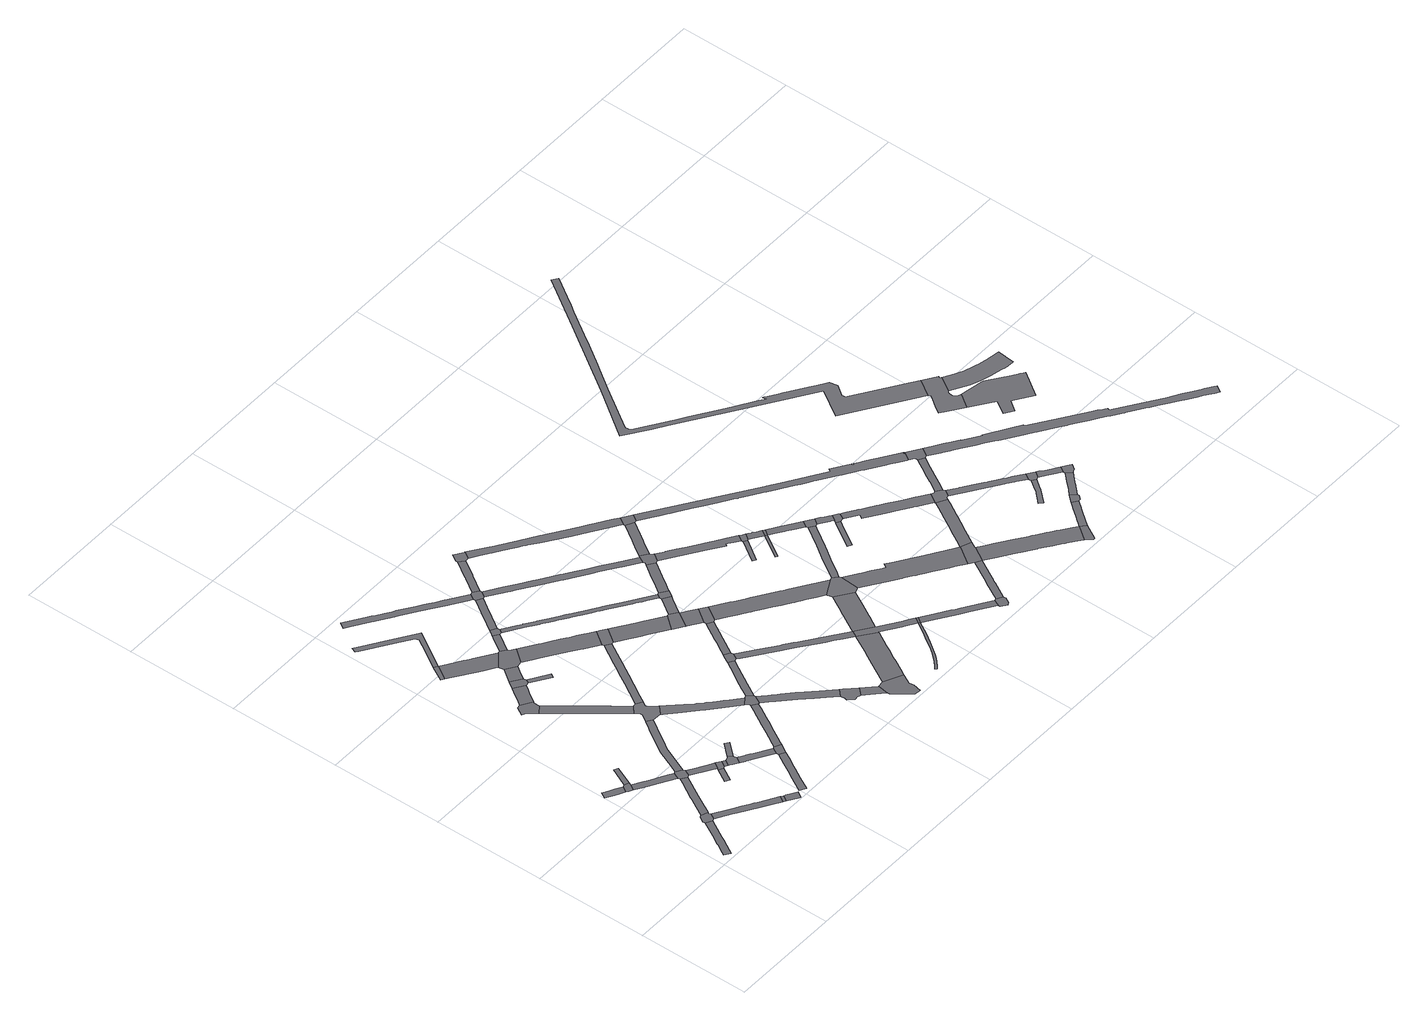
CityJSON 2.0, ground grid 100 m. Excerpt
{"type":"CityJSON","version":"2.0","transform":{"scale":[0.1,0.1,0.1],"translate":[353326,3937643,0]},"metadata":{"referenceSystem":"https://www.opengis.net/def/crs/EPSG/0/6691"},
"CityObjects":{
"road1":{"type":"Road","attributes":{"RoadStructureAttribute.sectionType":"1"},"geometry":[{"type":"MultiSurface","lod":"1","boundaries":[[[0,1,2,3,4,5,6,7,8,9,10,11,12]]]}]},
"road2":{"type":"Road","attributes":{"RoadStructureAttribute.sectionType":"1"},"geometry":[{"type":"MultiSurface","lod":"1","boundaries":[[[13,14,15,16,17,18,19,20,21]]]}]},
"road3":{"type":"Road","geometry":[{"type":"MultiSurface","lod":"1","boundaries":[[[22,23,24,5,4,25,26,27,28]]]}]},
"road4":{"type":"Road","geometry":[{"type":"MultiSurface","lod":"1","boundaries":[[[29,30,31,16,15,32,33,34]]]}]},
"road5":{"type":"Road","attributes":{"RoadStructureAttribute.sectionType":"1"},"geometry":[{"type":"MultiSurface","lod":"1","boundaries":[[[35,36,31,30]]]}]},
"road6":{"type":"Road","attributes":{"RoadStructureAttribute.sectionType":"1"},"geometry":[{"type":"MultiSurface","lod":"1","boundaries":[[[37,38,39,40,41,42,43,44,22,28]]]}]},
"road7":{"type":"Road","attributes":{"RoadStructureAttribute.sectionType":"1"},"geometry":[{"type":"MultiSurface","lod":"1","boundaries":[[[45,46,47,48,49,50,51,52,53,54,55,29,34]]]}]},
"road8":{"type":"Road","attributes":{"RoadStructureAttribute.sectionType":"1"},"geometry":[{"type":"MultiSurface","lod":"1","boundaries":[[[56,57,58,59,60,61,62,63,64,26,25,65,66,67,68,69,70]]]}]},
"road9":{"type":"Road","geometry":[{"type":"MultiSurface","lod":"1","boundaries":[[[50,49,71,40,39,72,73,74,75]]]}]},
"road10":{"type":"Road","geometry":[{"type":"MultiSurface","lod":"1","boundaries":[[[56,70,76,77]]]}]},
"road11":{"type":"Road","attributes":{"RoadStructureAttribute.sectionType":"1"},"geometry":[{"type":"MultiSurface","lod":"1","boundaries":[[[76,78,79,80,81,82,83,77]]]}]},
"road12":{"type":"Road","attributes":{"RoadStructureAttribute.sectionType":"1"},"geometry":[{"type":"MultiSurface","lod":"1","boundaries":[[[84,85,86,87,73,72,88,89,90]]]}]},
"road13":{"type":"Road","geometry":[{"type":"MultiSurface","lod":"1","boundaries":[[[91,92,93,94]]]}]},
"road14":{"type":"Road","geometry":[{"type":"MultiSurface","lod":"1","boundaries":[[[89,94,93,95,96,97,90]]]}]},
"road15":{"type":"Road","geometry":[{"type":"MultiSurface","lod":"1","boundaries":[[[98,99,100,101,102,103,104,105,106,107,108]]]}]},
"road16":{"type":"Road","attributes":{"RoadStructureAttribute.sectionType":"1"},"geometry":[{"type":"MultiSurface","lod":"1","boundaries":[[[109,110,96,95]]]}]},
"road17":{"type":"Road","attributes":{"RoadStructureAttribute.sectionType":"1"},"geometry":[{"type":"MultiSurface","lod":"1","boundaries":[[[74,111,112,113,114,115,116,117,118,119,120,121,122,123,124,125,126,127,128,75]]]}]},
"road18":{"type":"Road","geometry":[{"type":"MultiSurface","lod":"1","boundaries":[[[109,129,130,131,132,133,134,135,136,137,110]]]}]},
"road19":{"type":"Road","geometry":[{"type":"MultiSurface","lod":"1","boundaries":[[[138,139,140,141]]]}]},
"road20":{"type":"Road","attributes":{"RoadStructureAttribute.sectionType":"1"},"geometry":[{"type":"MultiSurface","lod":"1","boundaries":[[[142,143,144,145,146,147,148,149,150,151,152,153,154,155,156]]]}]},
"road21":{"type":"Road","attributes":{"RoadStructureAttribute.sectionType":"1"},"geometry":[{"type":"MultiSurface","lod":"1","boundaries":[[[157,158,159,160,161,162,163,164,101,100]]]}]},
"road22":{"type":"Road","attributes":{"RoadStructureAttribute.sectionType":"1"},"geometry":[{"type":"MultiSurface","lod":"1","boundaries":[[[165,166,167,168,169,170,171,172,173,174,98,108,175,176,177,178,179,180,181,182,183,184]]]}]},
"road23":{"type":"Road","geometry":[{"type":"MultiSurface","lod":"1","boundaries":[[[135,185,186,136]]]}]},
"road24":{"type":"Road","attributes":{"RoadStructureAttribute.sectionType":"1"},"geometry":[{"type":"MultiSurface","lod":"1","boundaries":[[[187,188,189,190,191,134,133,192,193,194,195,196]]]}]},
"road25":{"type":"Road","geometry":[{"type":"MultiSurface","lod":"1","boundaries":[[[197,198,199,161,160,200]]]}]},
"road26":{"type":"Road","attributes":{"RoadStructureAttribute.sectionType":"1"},"geometry":[{"type":"MultiSurface","lod":"1","boundaries":[[[201,202,203,204,205,206,207,208,209,210,211,138,141]]]}]},
"road27":{"type":"Road","attributes":{"RoadStructureAttribute.sectionType":"1"},"geometry":[{"type":"MultiSurface","lod":"1","boundaries":[[[212,213,214,215,216,217,141,140,218,219,220,221,222,223]]]}]},
"road28":{"type":"Road","geometry":[{"type":"MultiSurface","lod":"1","boundaries":[[[146,224,225,226,187,196,147]]]}]},
"road29":{"type":"Road","attributes":{"RoadStructureAttribute.sectionType":"1"},"geometry":[{"type":"MultiSurface","lod":"1","boundaries":[[[227,199,198,228,229]]]}]},
"road30":{"type":"Road","geometry":[{"type":"MultiSurface","lod":"1","boundaries":[[[230,231,118,117,232,233,234,235,236,237,165,184]]]}]},
"road31":{"type":"Road","attributes":{"RoadStructureAttribute.sectionType":"1"},"geometry":[{"type":"MultiSurface","lod":"1","boundaries":[[[238,239,197,200]]]}]},
"road32":{"type":"Road","geometry":[{"type":"MultiSurface","lod":"1","boundaries":[[[222,227,229,240,241,242,243,244,223]]]}]},
"road33":{"type":"Road","attributes":{"RoadStructureAttribute.sectionType":"1"},"geometry":[{"type":"MultiSurface","lod":"1","boundaries":[[[245,246,247,248,249,250,251,252,253,254,255,226,225,256,257,258,259,260,261,262,263,264,265]]]}]},
"road34":{"type":"Road","attributes":{"RoadStructureAttribute.sectionType":"1"},"geometry":[{"type":"MultiSurface","lod":"1","boundaries":[[[266,267,268,269,270,271,272,273,274,275,276,277,278,279,280,281,282,283,284,285,286,287,288,289,233,232]]]}]},
"road35":{"type":"Road","attributes":{"RoadStructureAttribute.sectionType":"1"},"geometry":[{"type":"MultiSurface","lod":"1","boundaries":[[[290,291,292,244,243,293,294]]]}]},
"road36":{"type":"Road","attributes":{"RoadStructureAttribute.sectionType":"1"},"geometry":[{"type":"MultiSurface","lod":"1","boundaries":[[[295,296,297,298,299,237,236,300,301,302,303,304,305,306]]]}]},
"road37":{"type":"Road","attributes":{"RoadStructureAttribute.sectionType":"1"},"geometry":[{"type":"MultiSurface","lod":"1","boundaries":[[[307,308,309,310,311,312,313,314,315,316,317,318,319,320,321,322,323,324,325,326,327,328,329,330,331,332,333,334,335,336,337,338,339,340]]]}]},
"road38":{"type":"Road","geometry":[{"type":"MultiSurface","lod":"1","boundaries":[[[341,342,343,290,294,344,345,346]]]}]},
"road39":{"type":"Road","geometry":[{"type":"MultiSurface","lod":"1","boundaries":[[[347,348,349,276,275,350,351,265,264,352,353]]]}]},
"road40":{"type":"Road","attributes":{"RoadStructureAttribute.sectionType":"1"},"geometry":[{"type":"MultiSurface","lod":"1","boundaries":[[[240,354,355,356,357,358,359,360,361,362,363,364,365,366,367,368,369,370,371,372,373,241]]]}]},
"road41":{"type":"Road","attributes":{"RoadStructureAttribute.sectionType":"1"},"geometry":[{"type":"MultiSurface","lod":"1","boundaries":[[[374,375,376,377,378,379,380,381,382,383,384,385,386,387,388,341,346]]]}]},
"road42":{"type":"Road","attributes":{"RoadStructureAttribute.sectionType":"1"},"geometry":[{"type":"MultiSurface","lod":"1","boundaries":[[[389,390,391,392,393,394,395,396,397,398,399,400,401,402,403,404,405,406,407,408,409,410,347,353]]]}]},
"road43":{"type":"Road","attributes":{"RoadStructureAttribute.sectionType":"1"},"geometry":[{"type":"MultiSurface","lod":"1","boundaries":[[[348,411,412,413,414,415,416,417,418,419,420,421,349]]]}]},
"road44":{"type":"Road","geometry":[{"type":"MultiSurface","lod":"1","boundaries":[[[422,423,424,362,361,306,305,425]]]}]},
"road45":{"type":"Road","geometry":[{"type":"MultiSurface","lod":"1","boundaries":[[[426,323,322,380,379,427,428,429]]]}]},
"road46":{"type":"Road","geometry":[{"type":"MultiSurface","lod":"1","boundaries":[[[430,431,432,433,434,435,436,437,438,398,397]]]}]},
"road47":{"type":"Road","geometry":[{"type":"MultiSurface","lod":"1","boundaries":[[[439,440,441,415,414,442,443,444,445]]]}]},
"road48":{"type":"Road","attributes":{"RoadStructureAttribute.sectionType":"1"},"geometry":[{"type":"MultiSurface","lod":"1","boundaries":[[[446,447,448,449,450,451,452,453,454,455,456,457,458,459,460,461,462,463,464,465,466,467,345,344,468,469,470,471,472,473,474,475,476,477,478,479,480,481,482,483,484,485,486,487,488,489,490,491,492,493]]]}]},
"road49":{"type":"Road","attributes":{"RoadStructureAttribute.sectionType":"1"},"geometry":[{"type":"MultiSurface","lod":"1","boundaries":[[[494,495,496,497,498,499,500,501,502,503,504,505,506,507,422,425]]]}]},
"road50":{"type":"Road","attributes":{"RoadStructureAttribute.sectionType":"1"},"geometry":[{"type":"MultiSurface","lod":"1","boundaries":[[[508,509,510,511,436,435]]]}]},
"road51":{"type":"Road","attributes":{"RoadStructureAttribute.sectionType":"1"},"geometry":[{"type":"MultiSurface","lod":"1","boundaries":[[[512,513,514,515,426,429,516,517,518,519]]]}]},
"road52":{"type":"Road","attributes":{"RoadStructureAttribute.sectionType":"1"},"geometry":[{"type":"MultiSurface","lod":"1","boundaries":[[[444,520,521,522,523,524,525,526,527,528,529,445]]]}]},
"road53":{"type":"Road","geometry":[{"type":"MultiSurface","lod":"1","boundaries":[[[530,531,532,533,511,510,534,535,536,537]]]}]},
"road54":{"type":"Road","geometry":[{"type":"MultiSurface","lod":"1","boundaries":[[[538,539,501,500,540,541,542,543,544]]]}]},
"road55":{"type":"Road","geometry":[{"type":"MultiSurface","lod":"1","boundaries":[[[545,546,547,548,549,512,519]]]}]},
"road56":{"type":"Road","attributes":{"RoadStructureAttribute.sectionType":"1"},"geometry":[{"type":"MultiSurface","lod":"1","boundaries":[[[550,551,544,543,552,553,554]]]}]},
"road57":{"type":"Road","attributes":{"RoadStructureAttribute.sectionType":"1"},"geometry":[{"type":"MultiSurface","lod":"1","boundaries":[[[555,556,557,558,559,560,561,562,443,442,563,564,565,566,567,568,569,570,571,572,573]]]}]},
"road58":{"type":"Road","attributes":{"RoadStructureAttribute.sectionType":"1"},"geometry":[{"type":"MultiSurface","lod":"1","boundaries":[[[574,575,576,577,578,579,580,581,582,583,584,585,586,587,588,428,427,589,590,591,592,593,594,595,596,597,598,599,600,601,602,603,604]]]}]},
"road59":{"type":"Road","attributes":{"RoadStructureAttribute.sectionType":"1"},"geometry":[{"type":"MultiSurface","lod":"1","boundaries":[[[538,605,606,607,539]]]}]},
"road60":{"type":"Road","geometry":[{"type":"MultiSurface","lod":"1","boundaries":[[[553,608,525,524,609,610,611,554]]]}]},
"road61":{"type":"Road","attributes":{"RoadStructureAttribute.sectionType":"1"},"geometry":[{"type":"MultiSurface","lod":"1","boundaries":[[[612,613,614,615,616,617,618,619,573,620,621,622,623,624,533,532]]]}]},
"road62":{"type":"Road","geometry":[{"type":"MultiSurface","lod":"1","boundaries":[[[625,626,627,446,493,607,606]]]}]},
"road63":{"type":"Road","attributes":{"RoadStructureAttribute.sectionType":"1"},"geometry":[{"type":"MultiSurface","lod":"1","boundaries":[[[628,629,630,631,632,627,626,633,634,635,636]]]}]},
"road64":{"type":"Road","attributes":{"RoadStructureAttribute.sectionType":"1"},"geometry":[{"type":"MultiSurface","lod":"1","boundaries":[[[637,638,639,640,641,642,643,644,645,646,647,648,649,650,651,652,653,654,655,656,657,658,659,660,661,662,663,664]]]}]},
"road65":{"type":"Road","attributes":{"RoadStructureAttribute.sectionType":"1"},"geometry":[{"type":"MultiSurface","lod":"1","boundaries":[[[665,666,667,668,669,670,671,672,673,674,675,676,677,546,545,678,679,680,681,682,683,684,685,686,687,688,689,690,691,692]]]}]},
"road66":{"type":"Road","attributes":{"RoadStructureAttribute.sectionType":"1"},"geometry":[{"type":"MultiSurface","lod":"1","boundaries":[[[693,694,695,696,697,698,699,700,701,610,609,702,703,704,705,706,707,708,709,710,711,712,713,714,715,716,717,718,719,720,721,722]]]}]},
"road67":{"type":"Road","geometry":[{"type":"MultiSurface","lod":"1","boundaries":[[[723,724,725,726,727,728,555,573,619,729,730,731,664]]]}]},
"road68":{"type":"Road","geometry":[{"type":"MultiSurface","lod":"1","boundaries":[[[635,732,733,734,735,736,574,604,737,636]]]}]},
"road69":{"type":"Road","attributes":{"RoadStructureAttribute.sectionType":"1"},"geometry":[{"type":"MultiSurface","lod":"1","boundaries":[[[738,739,740,741,742,743,744,555,728,745,746,747,748,749,750]]]}]},
"road70":{"type":"Road","geometry":[{"type":"MultiSurface","lod":"1","boundaries":[[[663,751,723,664]]]}]},
"road71":{"type":"Road","attributes":{"RoadStructureAttribute.sectionType":"1"},"geometry":[{"type":"MultiSurface","lod":"1","boundaries":[[[752,753,754,736,735,755,756,757,758,759,760,761,762,763]]]}]},
"road72":{"type":"Road","geometry":[{"type":"MultiSurface","lod":"1","boundaries":[[[749,764,765,766,767,768,722,721,750]]]}]},
"road73":{"type":"Road","attributes":{"RoadStructureAttribute.sectionType":"1"},"geometry":[{"type":"MultiSurface","lod":"1","boundaries":[[[769,770,771,772,773,774,775,776,777,778,779,733,732,780,781,782,783,784,785,786,787,788]]]}]},
"road74":{"type":"Road","geometry":[{"type":"MultiSurface","lod":"1","boundaries":[[[789,790,665,692,752,763]]]}]},
"road75":{"type":"Road","attributes":{"RoadStructureAttribute.sectionType":"1"},"geometry":[{"type":"MultiSurface","lod":"1","boundaries":[[[791,792,793,794,795,796,751,663,797,798,799,800,801]]]}]},
"road76":{"type":"Road","attributes":{"RoadStructureAttribute.sectionType":"1"},"geometry":[{"type":"MultiSurface","lod":"1","boundaries":[[[802,803,804,805]]]}]},
"road77":{"type":"Road","geometry":[{"type":"MultiSurface","lod":"1","boundaries":[[[806,788,787,807,805,804,808,809]]]}]},
"road78":{"type":"Road","attributes":{"RoadStructureAttribute.sectionType":"1"},"geometry":[{"type":"MultiSurface","lod":"1","boundaries":[[[808,810,811,812,813,814,815,816,817,818,809]]]}]},
"road79":{"type":"Road","attributes":{"RoadStructureAttribute.sectionType":"1"},"geometry":[{"type":"MultiSurface","lod":"1","boundaries":[[[819,820,821,822,823,768,767,824,825,826,827,828,829,830,831,832]]]}]},
"road80":{"type":"Road","geometry":[{"type":"MultiSurface","lod":"1","boundaries":[[[833,834,835,836,837,838,839,791,801]]]}]},
"road81":{"type":"Road","geometry":[{"type":"MultiSurface","lod":"1","boundaries":[[[813,812,840,841]]]}]},
"road82":{"type":"Road","attributes":{"RoadStructureAttribute.sectionType":"1"},"geometry":[{"type":"MultiSurface","lod":"1","boundaries":[[[840,812,842,843,840,844,845,846,847,848,849,850,851,852,853,841]]]}]},
"road83":{"type":"Road","attributes":{"RoadStructureAttribute.sectionType":"1"},"geometry":[{"type":"MultiSurface","lod":"1","boundaries":[[[764,854,855,856,857,858,859,860,861,862,863,864,865,866,867,868,869,870,871,872,873,874,875,876,877,878,879,880,765]]]}]},
"road84":{"type":"Road","geometry":[{"type":"MultiSurface","lod":"1","boundaries":[[[881,882,883,884,885]]]}]},
"road85":{"type":"Road","geometry":[{"type":"MultiSurface","lod":"1","boundaries":[[[886,850,849,819,832,887,888]]]}]},
"road86":{"type":"Road","attributes":{"RoadStructureAttribute.sectionType":"1"},"geometry":[{"type":"MultiSurface","lod":"1","boundaries":[[[887,889,890,891,892,893,894,895,896,897,898,888]]]}]},
"road87":{"type":"Road","geometry":[{"type":"MultiSurface","lod":"1","boundaries":[[[899,900,901,894,893,881,885,902]]]}]},
"road88":{"type":"Road","geometry":[{"type":"MultiSurface","lod":"1","boundaries":[[[865,903,904,905,906,907,866]]]}]},
"road89":{"type":"Road","attributes":{"RoadStructureAttribute.sectionType":"1"},"geometry":[{"type":"MultiSurface","lod":"1","boundaries":[[[908,909,910,911,912,913,914,915,916,917,918,919,920,921,922,923,924,925,926,790,789,927,928,929,930,931,932,933,934,935,936,937,938,939,940,941,942,943,944,945,946,947,948,949,950,951,952,953,954,955,956,957,958,959,960,961,962,963,964,965,966,967,968,969,970,971,972]]]}]},
"road90":{"type":"Road","attributes":{"RoadStructureAttribute.sectionType":"1"},"geometry":[{"type":"MultiSurface","lod":"1","boundaries":[[[973,974,975,976,977,978,979,980,981,982,983,984,985,986,987,988,905,904,903,989,990,991,992,993,839,838,994,995,996,997,998,904,999,1000,1001,1002,1003,1004,1005,1006,1007,1008,1009,1010,1011,1012]]]}]},
"road91":{"type":"Road","attributes":{"RoadStructureAttribute.sectionType":"1"},"geometry":[{"type":"MultiSurface","lod":"1","boundaries":[[[1013,1014,1015,1016,1017,1018,1019,1020,1021,1022,1023,1024,1025,1026,1027,1028,1029,1030,1031,1032,1033,1034,1035,1036,1037,1038,1039,1040,1041,1042,899,902]]]}]},
"road92":{"type":"Road","attributes":{"RoadStructureAttribute.sectionType":"1"},"geometry":[{"type":"MultiSurface","lod":"1","boundaries":[[[1043,1044,1045,1046,1047,1048,1049,1050,866,907,1051,1052,1053,1054,1055,1056,1057,1058,1059,1060,1061,1062]]]}]},
"road93":{"type":"Road","geometry":[{"type":"MultiSurface","lod":"1","boundaries":[[[1061,1063,1064,1065,1066,1067,1068,1025,1024,1069,1062]]]}]},
"road94":{"type":"Road","geometry":[{"type":"MultiSurface","lod":"1","boundaries":[[[1011,1070,1071,1072,1012]]]}]},
"road95":{"type":"Road","attributes":{"RoadStructureAttribute.sectionType":"1"},"geometry":[{"type":"MultiSurface","lod":"1","boundaries":[[[1073,1074,1075,1076,1077,1067,1066,1078,1079,1080,1081,1082,1083,1084]]]}]},
"road96":{"type":"Road","attributes":{"RoadStructureAttribute.sectionType":"1"},"geometry":[{"type":"MultiSurface","lod":"1","boundaries":[[[1072,1085,1086,1087,1088,1089,1090,1091,1092,1093,1094,1095,1012]]]}]},
"road97":{"type":"Road","attributes":{"RoadStructureAttribute.sectionType":"1"},"geometry":[{"type":"MultiSurface","lod":"1","boundaries":[[[1096,1097,1098,1099,1100,1101,1102,1103,1104,1105,1106,1107,1108,1109,1065,1064,1110,1111,1112,1113,1114,1115,1116]]]}]},
"road98":{"type":"Road","attributes":{"RoadStructureAttribute.sectionType":"1"},"geometry":[{"type":"MultiSurface","lod":"1","boundaries":[[[1117,1118,1119,1120,1121,1122,1123,1124]]]}]},
"road99":{"type":"Road","geometry":[{"type":"MultiSurface","lod":"1","boundaries":[[[1125,972,971,1126,1127,1073,1084,1128,1129]]]}]},
"road100":{"type":"Road","geometry":[{"type":"MultiSurface","lod":"1","boundaries":[[[1130,1131,1132,1133,1089,1088,1134]]]}]},
"road101":{"type":"Road","geometry":[{"type":"MultiSurface","lod":"1","boundaries":[[[1096,1116,1117,1124,1135,1136]]]}]},
"road102":{"type":"Road","attributes":{"RoadStructureAttribute.sectionType":"1"},"geometry":[{"type":"MultiSurface","lod":"1","boundaries":[[[1137,1138,1139,1132,1131,1140,1141,1142]]]}]},
"road103":{"type":"Road","attributes":{"RoadStructureAttribute.sectionType":"1"},"geometry":[{"type":"MultiSurface","lod":"1","boundaries":[[[1135,1143,1144,1145,1146,1147,1148,1149,1150,1151,1152,1136]]]}]},
"road104":{"type":"Road","attributes":{"RoadStructureAttribute.sectionType":"1"},"geometry":[{"type":"MultiSurface","lod":"1","boundaries":[[[1153,1154,1155,1156,1157,1158,1159,1160,1161,1162,1163,1164,1165,1166,1167,1168,1169,1170,1171,1172,1173,1174,1175,1176,1177,1178,1179,1180,1181,1182,1183,1184,1185,1186,1187,1188,1189,1190,1191,1192,1193,1194,1195,1196,1197,1198,1199,1200,1201,1202,1203,1204,1205,1206,1207,1208,1209]]]}]},
"road105":{"type":"Road","geometry":[{"type":"MultiSurface","lod":"1","boundaries":[[[1210,1211,1212,1146,1145,1137,1142,1213,1214]]]}]},
"road106":{"type":"Road","geometry":[{"type":"MultiSurface","lod":"1","boundaries":[[[1215,1216,1217,1218,1219,1220,1221,1222,1223,1224,1225,1226,1165,1164,1227,1228,1229,1230,1231,1232,1233]]]}]},
"road107":{"type":"Road","attributes":{"RoadStructureAttribute.sectionType":"1"},"geometry":[{"type":"MultiSurface","lod":"1","boundaries":[[[1128,1234,1235,1236,1237,1238,1239,1240,1241,1242,1243,1244,1245,1246,1247,1248,1249,1250,1251,1252,1253,1254,1255,1256,1257,1258,1259,1260,1261,1262,1263,1264,1265,1266,1267,1268,1269,1270,1271,1272,1273,1274,1275,1276,1277,1278,1279,1280,1281,1282,1283,1284,1285,1286,1287,1288,1289,1290,1291,1292,1293,1294,1295,1296,1297,1298,1299,1300,1301,1302,1129]]]}]},
"road108":{"type":"Road","attributes":{"RoadStructureAttribute.sectionType":"1"},"geometry":[{"type":"MultiSurface","lod":"1","boundaries":[[[1303,1304,1305,1306,1307,1308,1309,1310,1311,1312,1313,1314,1315,1316,1317,1318,1319,1320,1215,1233]]]}]},
"road109":{"type":"Road","attributes":{"RoadStructureAttribute.sectionType":"1"},"geometry":[{"type":"MultiSurface","lod":"1","boundaries":[[[1321,1322,1323,1324,1325,1326,1327,1328,1329,1330,1331,1332,1333,1334,1335,1336,1337,1338,1339,1340,1341,1342,1343,1344,1345,1346,1347,1224,1223]]]}]}
},
"vertices":[
[182,117,0],[201,149,0],[207,160,0],[234,207,0],[327,372,0],[275,402,0],[185,243,0],[167,212,0],[151,184,0],[145,173,0],[117,124,0],[85,68,0],[137,37,0],
[66,1140,0],[104,1118,0],[159,1086,0],[189,1138,0],[135,1169,0],[114,1182,0],[92,1195,0],[39,1226,0],[9,1173,0],
[319,479,0],[300,474,0],[270,421,0],[347,377,0],[376,429,0],[371,449,0],[375,456,0],
[242,1107,0],[253,1130,0],[214,1148,0],[177,1075,0],[179,1075,0],[212,1055,0],
[329,1295,0],[295,1312,0],
[459,604,0],[473,629,0],[582,821,0],[530,853,0],[507,811,0],[421,660,0],[408,637,0],[367,565,0],
[288,1011,0],[294,1007,0],[312,996,0],[389,950,0],[525,872,0],[552,926,0],[518,946,0],[441,991,0],[420,1003,0],[369,1033,0],[324,1059,0],
[857,136,0],[767,191,0],[752,200,0],[703,230,0],[678,245,0],[657,259,0],[580,306,0],[547,326,0],[504,352,0],[479,301,0],[512,279,0],[668,181,0],[739,140,0],[754,131,0],[826,85,0],
[530,869,0],[602,827,0],[628,881,0],[622,900,0],[571,932,0],
[850,70,0],[881,121,0],
[938,15,0],[949,9,0],[981,61,0],[940,85,0],[897,112,0],[893,114,0],
[786,785,0],[731,818,0],[707,833,0],[649,868,0],[757,732,0],[802,705,0],[832,758,0],
[725,571,0],[764,548,0],[832,666,0],[793,689,0],
[848,677,0],[881,728,0],[844,752,0],
[489,2196,0],[486,2247,0],[493,2257,0],[399,2316,0],[369,2310,0],[326,2240,0],[349,2226,0],[378,2201,0],[384,2196,0],[386,2194,0],[423,2148,0],
[877,659,0],[909,711,0],
[659,982,0],[659,984,0],[701,1078,0],[730,1143,0],[767,1200,0],[802,1254,0],[911,1423,0],[860,1455,0],[820,1394,0],[802,1366,0],[756,1295,0],[752,1287,0],[736,1263,0],[720,1238,0],[677,1172,0],[670,1157,0],[614,1030,0],[594,985,0],
[888,652,0],[907,641,0],[909,640,0],[920,633,0],[953,613,0],[985,665,0],[980,694,0],[950,728,0],[938,715,0],
[313,3092,0],[239,2962,0],[267,2943,0],[346,3071,0],
[1114,145,0],[1166,234,0],[1198,289,0],[1224,334,0],[1266,407,0],[1214,437,0],[1187,389,0],[1160,342,0],[1130,292,0],[1114,264,0],[1099,238,0],[1093,229,0],[1087,217,0],[1000,66,0],[1052,34,0],
[553,2345,0],[565,2363,0],[572,2373,0],[600,2414,0],[508,2476,0],[486,2444,0],[477,2431,0],[434,2365,0],
[933,1635,0],[828,1768,0],[790,1816,0],[692,1940,0],[628,2020,0],[618,2033,0],[606,2047,0],[590,2068,0],[525,2150,0],[499,2183,0],[460,2101,0],[518,2027,0],[544,1995,0],[585,1944,0],[650,1861,0],[728,1762,0],[776,1702,0],[828,1637,0],[836,1626,0],[871,1582,0],
[1083,811,0],[1045,835,0],
[1239,509,0],[1089,601,0],[1079,609,0],[1052,625,0],[1047,628,0],[996,586,0],[1001,583,0],[1019,572,0],[1057,549,0],[1209,457,0],
[650,2454,0],[643,2477,0],[551,2540,0],[631,2419,0],
[457,3250,0],[487,3298,0],[550,3400,0],[370,3520,0],[92,3707,0],[72,3663,0],[94,3649,0],[331,3491,0],[472,3398,0],[482,3367,0],[447,3310,0],
[578,2916,0],[556,2932,0],[520,2956,0],[516,2958,0],[474,2986,0],[463,2993,0],[329,2902,0],[493,2792,0],[522,2773,0],[604,2718,0],[623,2705,0],[745,2805,0],
[1288,445,0],[1311,485,0],[1258,515,0],
[631,2656,0],[692,2550,0],[725,2597,0],
[902,1534,0],[901,1518,0],[989,1417,0],[1060,1481,0],[996,1552,0],[996,1572,0],[1015,1604,0],[963,1635,0],
[800,2311,0],[821,2344,0],
[774,2607,0],[865,2726,0],[821,2755,0],[817,2775,0],[766,2808,0],
[1486,912,0],[1471,886,0],[1455,858,0],[1454,856,0],[1418,794,0],[1386,738,0],[1372,714,0],[1341,659,0],[1315,614,0],[1312,608,0],[1299,586,0],[1323,507,0],[1350,554,0],[1392,627,0],[1409,656,0],[1411,658,0],[1433,697,0],[1470,764,0],[1526,858,0],[1549,904,0],[1501,940,0],
[999,1408,0],[1003,1404,0],[1090,1324,0],[1214,1209,0],[1215,1208,0],[1230,1194,0],[1249,1177,0],[1316,1115,0],[1407,1035,0],[1474,981,0],[1538,1028,0],[1449,1105,0],[1414,1135,0],[1376,1168,0],[1330,1208,0],[1312,1224,0],[1305,1231,0],[1282,1252,0],[1258,1275,0],[1251,1282,0],[1213,1319,0],[1193,1341,0],[1191,1342,0],[1098,1439,0],
[864,2957,0],[853,2939,0],[852,2937,0],[859,2839,0],[915,2924,0],
[1209,2045,0],[1188,2010,0],[1131,1915,0],[1087,1842,0],[966,1639,0],[1051,1665,0],[1076,1706,0],[1122,1783,0],[1178,1876,0],[1251,1998,0],[1366,2190,0],[1318,2227,0],
[220,3899,0],[262,3873,0],[291,3853,0],[409,3775,0],[426,3763,0],[517,3703,0],[562,3672,0],[572,3665,0],[631,3626,0],[737,3555,0],[816,3503,0],[868,3468,0],[916,3436,0],[930,3427,0],[1051,3346,0],[1088,3322,0],[1121,3372,0],[949,3486,0],[947,3488,0],[882,3531,0],[843,3557,0],[810,3579,0],[769,3606,0],[739,3626,0],[625,3703,0],[605,3716,0],[595,3722,0],[547,3754,0],[489,3793,0],[459,3813,0],[377,3868,0],[375,3869,0],[371,3871,0],[252,3950,0],
[901,3012,0],[883,2985,0],[875,2974,0],[934,2927,0],[958,2960,0],[951,2979,0],
[1598,973,0],[1600,990,0],[1557,1035,0],[1474,980,0],[1500,956,0],[1551,904,0],[1561,907,0],
[851,2554,0],[876,2537,0],[933,2499,0],[1009,2448,0],[1102,2386,0],[1184,2330,0],[1192,2325,0],[1311,2245,0],[1400,2370,0],[1340,2411,0],[1320,2424,0],[1289,2445,0],[1271,2457,0],[1223,2489,0],[1200,2505,0],[1185,2514,0],[1165,2527,0],[1093,2575,0],[1040,2611,0],[1018,2625,0],
[979,3022,0],[1024,3091,0],[1025,3091,0],[1056,3138,0],[1085,3183,0],[1142,3269,0],[1092,3302,0],[1016,3188,0],[975,3124,0],[972,3121,0],[960,3102,0],[944,3078,0],[940,3072,0],[939,3070,0],[924,3047,0],
[1566,902,0],[1617,857,0],[1655,820,0],[1746,732,0],[1776,701,0],[1863,611,0],[1928,545,0],[2003,469,0],[2005,467,0],[2061,522,0],[2042,541,0],[2026,557,0],[1919,665,0],[1914,671,0],[1875,711,0],[1831,755,0],[1827,759,0],[1743,838,0],[1724,855,0],[1698,880,0],[1691,886,0],[1671,905,0],
[1671,1110,0],[1704,1165,0],[1764,1266,0],[1809,1342,0],[1758,1373,0],[1725,1317,0],[1702,1279,0],[1654,1198,0],[1653,1197,0],[1599,1105,0],[1575,1065,0],
[1475,2320,0],[1428,2352,0],[1418,2358,0],[1386,2195,0],
[1141,3376,0],[1161,3273,0],[1194,3323,0],[1191,3343,0],
[2011,446,0],[2013,429,0],[2006,404,0],[2051,358,0],[2083,362,0],[2114,354,0],[2169,415,0],[2086,496,0],[2083,499,0],
[1782,1414,0],[1770,1392,0],[1767,1388,0],[1829,1346,0],[1859,1399,0],[1855,1419,0],[1804,1450,0],
[2010,2259,0],[1892,2337,0],[1836,2375,0],[1759,2426,0],[1692,2470,0],[1644,2503,0],[1633,2510,0],[1605,2529,0],[1518,2586,0],[1484,2609,0],[1425,2648,0],[1421,2651,0],[1411,2658,0],[1401,2665,0],[1352,2697,0],[1273,2750,0],[1207,2794,0],[1200,2799,0],[1136,2841,0],[1112,2858,0],[1111,2858,0],[1076,2882,0],[1089,2824,0],[1158,2779,0],[1193,2755,0],[1198,2752,0],[1211,2743,0],[1250,2716,0],[1281,2696,0],[1318,2671,0],[1340,2657,0],[1388,2625,0],[1399,2618,0],[1410,2610,0],[1457,2579,0],[1462,2576,0],[1540,2524,0],[1587,2493,0],[1596,2487,0],[1611,2476,0],[1621,2470,0],[1813,2342,0],[1823,2335,0],[1831,2330,0],[1872,2303,0],[1874,2301,0],[1907,2279,0],[1988,2225,0],
[1435,2162,0],[1462,2145,0],[1570,2072,0],[1584,2063,0],[1606,2048,0],[1696,1988,0],[1775,1936,0],[1871,2054,0],[1796,2103,0],[1752,2132,0],[1719,2155,0],[1703,2165,0],[1665,2191,0],[1506,2299,0],
[2192,280,0],[2198,274,0],[2260,215,0],[2276,309,0],
[1337,3673,0],[1246,3536,0],[1239,3524,0],[1232,3514,0],[1282,3481,0],[1288,3489,0],[1289,3491,0],[1382,3631,0],
[1884,1467,0],[1889,1476,0],[1943,1567,0],[1950,1578,0],[2043,1738,0],[1990,1766,0],[1898,1609,0],[1881,1579,0],[1833,1497,0],[1829,1490,0],
[2447,152,0],[2461,178,0],[2493,236,0],[2332,314,0],[2262,190,0],[2384,38,0],[2440,33,0],[2458,110,0],
[1958,2012,0],[1893,2057,0],[1778,1934,0],[1823,1904,0],[1852,1885,0],[1872,1871,0],[1953,2002,0],
[1417,3638,0],[1455,3698,0],[1452,3700,0],[1373,3752,0],[1333,3693,0],
[2014,1960,0],[1961,1996,0],[1882,1864,0],[1991,1791,0],[2077,1917,0],
[2623,841,0],[2404,1000,0],[2259,1106,0],[2247,1115,0],[2178,1166,0],[2159,1179,0],[2012,1287,0],[1898,1370,0],[1856,1327,0],[1975,1239,0],[2021,1206,0],[2124,1130,0],[2153,1110,0],[2218,1062,0],[2367,953,0],[2403,927,0],[2454,891,0],[2516,846,0],[2594,788,0],
[2246,2621,0],[2074,2736,0],[1977,2801,0],[1897,2854,0],[1812,2911,0],[1811,2911,0],[1740,2959,0],[1722,2971,0],[1717,2975,0],[1659,3013,0],[1574,3070,0],[1537,3094,0],[1438,3161,0],[1369,3206,0],[1337,3229,0],[1318,3168,0],[1336,3157,0],[1373,3132,0],[1504,3044,0],[1608,2975,0],[1685,2924,0],[1689,2920,0],[1775,2863,0],[1854,2811,0],[1865,2803,0],[1931,2760,0],[2010,2706,0],[2027,2695,0],[2041,2685,0],[2095,2649,0],[2217,2568,0],
[2042,2134,0],[2059,2161,0],[1992,2205,0],
[1992,1769,0],[2063,1744,0],[2146,1870,0],[2110,1894,0],
[2511,267,0],[2574,380,0],[2595,420,0],[2625,473,0],[2631,483,0],[2666,546,0],[2737,673,0],[2740,681,0],[2582,765,0],[2512,637,0],[2481,582,0],[2439,508,0],[2340,330,0],
[2094,2213,0],[2095,2216,0],[2030,2261,0],
[2187,2498,0],[2149,2441,0],[2148,2439,0],[2081,2338,0],[2074,2329,0],[2135,2275,0],[2188,2355,0],[2276,2487,0],[2209,2531,0],
[2942,401,0],[2937,392,0],[2920,369,0],[2884,315,0],[2851,266,0],[2845,257,0],[2837,244,0],[2819,221,0],[2799,199,0],[2776,170,0],[2753,148,0],[2743,138,0],[2727,123,0],[2695,96,0],[2706,82,0],[2739,109,0],[2756,125,0],[2766,135,0],[2789,159,0],[2813,187,0],[2832,210,0],[2851,234,0],[2860,247,0],[2866,256,0],[2899,306,0],[2957,391,0],[3022,498,0],[3008,508,0],
[2492,3010,0],[2452,3035,0],[2435,3047,0],[2293,3143,0],[2290,3146,0],[2221,3190,0],[2114,3258,0],[1961,3362,0],[1958,3364,0],[1816,3455,0],[1785,3475,0],[1625,3581,0],[1617,3586,0],[1485,3593,0],[1561,3544,0],[1580,3530,0],[1649,3485,0],[1730,3431,0],[1747,3419,0],[1785,3395,0],[1800,3385,0],[1806,3381,0],[1817,3372,0],[1890,3313,0],[2100,3174,0],[2224,3091,0],[2334,3018,0],[2448,2943,0],
[2746,1471,0],[2686,1511,0],[2648,1537,0],[2624,1553,0],[2460,1661,0],[2428,1683,0],[2394,1705,0],[2318,1756,0],[2291,1774,0],[2153,1685,0],[2218,1641,0],[2300,1586,0],[2309,1581,0],[2330,1566,0],[2331,1566,0],[2365,1543,0],[2407,1515,0],[2453,1485,0],[2507,1449,0],[2522,1439,0],[2579,1401,0],[2597,1388,0],[2609,1381,0],[2639,1362,0],[2674,1339,0],[2727,1305,0],[2743,1294,0],[2744,1294,0],[2811,1250,0],[2959,1330,0],
[3041,558,0],[2994,589,0],[2945,621,0],[2801,717,0],[2771,736,0],[2772,738,0],[2742,685,0],[2900,578,0],[2910,572,0],
[2296,2491,0],[2341,2558,0],[2324,2569,0],[2320,2589,0],[2254,2634,0],[2221,2549,0],
[2760,1085,0],[2759,1083,0],[2741,1053,0],[2734,1039,0],[2726,1025,0],[2713,1001,0],[2674,933,0],[2830,842,0],[2838,856,0],[2880,930,0],[2884,937,0],[2972,1095,0],[2825,1200,0],
[3056,548,0],
[2450,2927,0],[2352,2782,0],[2300,2703,0],[2394,2700,0],[2407,2719,0],[2419,2738,0],[2429,2752,0],[2430,2755,0],[2434,2760,0],[2439,2767,0],[2445,2777,0],[2520,2890,0],
[3020,1111,0],[3033,1282,0],[3031,1289,0],[3027,1302,0],[2981,1335,0],
[2856,2213,0],[2756,2279,0],[2727,2298,0],[2681,2329,0],[2673,2335,0],[2667,2339,0],[2566,2407,0],[2492,2457,0],[2461,2477,0],[2416,2507,0],[2414,2508,0],[2447,2390,0],[2629,2268,0],[2744,2192,0],[2759,2183,0],[2770,2199,0],[2783,2190,0],[2821,2164,0],[2872,2130,0],[2905,2180,0],
[2540,2894,0],[2578,2953,0],
[3568,207,0],[3489,260,0],[3329,366,0],[3306,382,0],[3278,400,0],[3178,467,0],[3030,493,0],[3138,420,0],[3276,329,0],[3357,275,0],[3539,154,0],
[2752,1928,0],[2781,1909,0],[2903,2094,0],[2875,2114,0],
[2929,2164,0],[2874,2117,0],[2916,2101,0],[2949,2151,0],
[2962,2069,0],[3008,2037,0],[3027,2024,0],[3061,2076,0],[3008,2110,0],[3003,2114,0],[2995,2120,0],[2989,2124,0],[2968,2138,0],
[3305,1823,0],[3252,1742,0],[3191,1650,0],[3114,1538,0],[3090,1502,0],[3067,1359,0],[3122,1440,0],[3140,1469,0],[3194,1549,0],[3245,1625,0],[3276,1671,0],[3312,1726,0],[3317,1733,0],[3355,1789,0],
[3543,135,0],[3592,98,0],[3594,103,0],[3614,107,0],[3643,160,0],[3638,180,0],[3587,212,0],
[3045,2013,0],[3081,2062,0],
[2893,1815,0],[2911,1803,0],[3065,2001,0],[3128,1958,0],[3160,1937,0],[3171,1930,0],[3222,1895,0],[3301,1842,0],[3335,1893,0],[3255,1946,0],[3210,1976,0],[3162,2008,0],
[3209,985,0],[3226,974,0],[3318,913,0],[3323,909,0],[3384,868,0],[3411,850,0],[3433,835,0],[3468,813,0],[3523,777,0],[3634,702,0],[3669,679,0],[3754,622,0],[3861,783,0],[3739,862,0],[3733,865,0],[3590,959,0],[3574,971,0],[3468,1042,0],[3467,1043,0],[3423,1072,0],[3355,1117,0],[3333,1084,0],[3321,1091,0],[3310,1099,0],[3238,1146,0],[3159,1198,0],[3153,1202,0],
[3478,1691,0],[3329,1460,0],[3363,1439,0],[3492,1638,0],[3514,1673,0],
[3376,1865,0],[3375,1793,0],[3409,1843,0],
[3397,1778,0],[3430,1755,0],[3463,1734,0],[3469,1730,0],[3493,1714,0],[3526,1764,0],[3505,1777,0],[3476,1798,0],[3446,1820,0],[3420,1835,0],
[3573,1731,0],[3565,1737,0],[3539,1755,0],[3545,1679,0],
[3799,592,0],[3850,559,0],[3932,689,0],[3926,693,0],[3956,745,0],
[4395,1762,0],[4402,1774,0],[4270,1862,0],[4159,1935,0],[4132,1953,0],[4111,1967,0],[4071,1992,0],[4064,1982,0],[4053,1989,0],[4059,2000,0],[3907,2101,0],[3891,2078,0],[3876,2085,0],[3603,2265,0],[3558,2295,0],[3463,2357,0],[3456,2362,0],[2762,2830,0],[2622,2924,0],[2646,2825,0],[2696,2791,0],[2761,2748,0],[2769,2744,0],[2878,2671,0],[2882,2669,0],[2895,2659,0],[2926,2639,0],[2943,2628,0],[2993,2594,0],[3052,2556,0],[3154,2488,0],[3195,2461,0],[3222,2443,0],[3229,2439,0],[3245,2429,0],[3321,2379,0],[3390,2332,0],[3415,2316,0],[3489,2268,0],[3503,2259,0],[3515,2251,0],[3560,2221,0],[3602,2192,0],[3642,2164,0],[3695,2130,0],[3731,2108,0],[3751,2096,0],[3794,2067,0],[3872,2016,0],[3879,2011,0],[3881,2010,0],[3901,1996,0],[3911,1990,0],[3922,1983,0],[4004,1929,0],[4046,1901,0],[4072,1884,0],[4099,1866,0],[4144,1836,0],[4217,1787,0],[4243,1771,0],[4293,1735,0],[4356,1696,0],[4363,1691,0],[4406,1755,0],
[4570,242,0],[4491,301,0],[4466,320,0],[4409,360,0],[4400,365,0],[4385,376,0],[4328,416,0],[4305,432,0],[4295,439,0],[4286,445,0],[4270,456,0],[4180,519,0],[4163,530,0],[4119,561,0],[4054,606,0],[3999,643,0],[3798,590,0],[3690,397,0],[3682,383,0],[3678,377,0],[3675,372,0],[3720,326,0],[3736,356,0],[3740,363,0],[3762,404,0],[3848,557,0],[3935,503,0],[4069,412,0],[4108,385,0],[4186,331,0],[4218,309,0],[4222,307,0],[4297,253,0],[4316,240,0],[4383,192,0],[4396,182,0],[4404,176,0],[4475,124,0],[4515,93,0],[4609,215,0],
[3556,1672,0],[3663,1600,0],[3641,1567,0],[3668,1548,0],[3765,1483,0],[3825,1442,0],[3866,1415,0],[3959,1352,0],[3974,1342,0],[3985,1335,0],[4007,1320,0],[4123,1242,0],[4179,1325,0],[4099,1379,0],[4079,1393,0],[4040,1418,0],[4000,1445,0],[3920,1501,0],[3913,1505,0],[3881,1525,0],[3827,1563,0],[3820,1567,0],[3766,1603,0],[3723,1631,0],[3708,1642,0],[3697,1649,0],[3693,1651,0],[3689,1654,0],[3653,1678,0],[3610,1706,0],
[4096,1182,0],[4036,1080,0],[4017,1045,0],[3993,1006,0],[3941,917,0],[3936,911,0],[3900,849,0],[3888,828,0],[4006,828,0],[4027,865,0],[4033,875,0],[4077,950,0],[4108,1004,0],[4123,1029,0],[4157,1088,0],[4162,1095,0],[4186,1136,0],[4189,1141,0],[4213,1183,0],[4125,1233,0],
[4225,1204,0],[4245,1208,0],[4275,1261,0],[4272,1280,0],[4220,1315,0],[4201,1310,0],[4124,1237,0],
[4562,39,0],[4579,42,0],[4655,177,0],
[4408,1634,0],[4334,1507,0],[4326,1494,0],[4280,1415,0],[4277,1409,0],[4305,1339,0],[4314,1355,0],[4337,1393,0],[4358,1430,0],[4384,1474,0],[4403,1507,0],[4459,1604,0],
[4752,301,0],[4786,346,0],[4802,366,0],[4826,396,0],[4775,430,0],[4744,390,0],[4740,385,0],[4739,383,0],[4673,299,0],[4646,264,0],[4645,261,0],
[4804,896,0],[4733,945,0],[4726,949,0],[4717,956,0],[4668,989,0],[4656,997,0],[4595,1039,0],[4563,1062,0],[4543,1075,0],[4532,1083,0],[4466,1129,0],[4375,1191,0],[4372,1195,0],[4364,1200,0],[4342,1141,0],[4510,1026,0],[4616,952,0],[4627,945,0],[4684,906,0],[4694,899,0],[4769,845,0],
[4772,817,0],[4712,727,0],[4712,726,0],[4611,618,0],[4641,591,0],[4735,696,0],[4760,729,0],[4807,793,0],
[4414,1765,0],[4409,1660,0],[4412,1641,0],[4483,1612,0],[4532,1687,0],
[4873,427,0],[4872,447,0],[4830,489,0],[4802,461,0],[4846,398,0],
[4833,800,0],[4868,851,0],
[5001,667,0],[4922,585,0],[4876,535,0],[4959,536,0],[4966,544,0],[5045,625,0],
[4859,784,0],[4922,740,0],[4999,687,0],[5031,736,0],[5015,746,0],[4987,764,0],[4974,773,0],[4911,817,0],[4893,835,0],[4878,845,0],
[3912,4619,0],[3852,4530,0],[3491,3994,0],[3193,3576,0],[3403,3430,0],[3512,3359,0],[4014,3026,0],[4164,2927,0],[4554,2670,0],[4396,2425,0],[4923,2077,0],[5010,2020,0],[5107,2167,0],[5044,2208,0],[4876,2320,0],[4712,2429,0],[4635,2480,0],[4606,2499,0],[4601,2531,0],[4667,2627,0],[4653,2697,0],[4569,2752,0],[4518,2785,0],[4414,2853,0],[4352,2895,0],[4301,2928,0],[4223,2979,0],[4217,2983,0],[4207,2989,0],[4205,2985,0],[4208,2973,0],[4212,2957,0],[4200,2965,0],[4159,2992,0],[3995,3098,0],[3906,3156,0],[3690,3297,0],[3610,3349,0],[3596,3358,0],[3581,3368,0],[3306,3550,0],[3296,3564,0],[3292,3583,0],[3292,3596,0],[3294,3604,0],[3296,3609,0],[3541,3973,0],[3666,4152,0],[3698,4198,0],[3826,4383,0],[3893,4483,0],[4042,4705,0],[4093,4779,0],[4094,4781,0],[4095,4782,0],[4259,5025,0],[4207,5060,0],
[5108,684,0],[5090,697,0],[5076,707,0],[5053,633,0],[5073,635,0],
[5180,1827,0],[5160,1837,0],[5141,1851,0],[5128,1876,0],[5128,1888,0],[5129,1902,0],[5132,1914,0],[5137,1922,0],[5149,1928,0],[5234,2061,0],[5216,2072,0],[5226,2087,0],[5027,2004,0],[5000,1964,0],[4975,1928,0],[4942,1880,0],[4915,1835,0],[4949,1810,0],[5094,1706,0],
[4582,1545,0],[4591,1539,0],[4643,1505,0],[4653,1497,0],[4664,1489,0],[4726,1448,0],[4807,1394,0],[4874,1351,0],[4955,1295,0],[4963,1289,0],[5071,1217,0],[5130,1177,0],[5213,1123,0],[5222,1116,0],[5280,1078,0],[5294,1067,0],[5367,1020,0],[5419,984,0],[5426,980,0],[5455,960,0],[5487,939,0],[5569,884,0],[5623,849,0],[5683,808,0],[5711,789,0],[5781,741,0],[5802,727,0],[5807,723,0],[5944,633,0],[5958,624,0],[5966,616,0],[6022,581,0],[6086,536,0],[6090,535,0],[6165,483,0],[6216,448,0],[6275,409,0],[6313,384,0],[6325,376,0],[6381,338,0],[6400,326,0],[6435,302,0],[6475,361,0],[6454,375,0],[6393,416,0],[6370,430,0],[6293,482,0],[6243,515,0],[6125,586,0],[5983,683,0],[5751,840,0],[5756,858,0],[5711,889,0],[5698,906,0],[5658,934,0],[5454,1071,0],[5218,1229,0],[5212,1247,0],[5154,1284,0],[4934,1424,0],[4928,1418,0],[4795,1503,0],[4783,1510,0],[4784,1513,0],[4787,1518,0],[4738,1549,0],[4725,1557,0],[4673,1593,0],[4606,1638,0],
[5240,1601,0],[5292,1564,0],[5214,1446,0],[5293,1396,0],[5362,1489,0],[5387,1472,0],[5526,1377,0],[5674,1595,0],[5664,1603,0],[5653,1610,0],[5640,1619,0],[5629,1627,0],[5603,1646,0],[5573,1666,0],[5520,1704,0],[5404,1785,0],[5386,1790,0],[5384,1791,0],
[5226,1883,0],[5277,1854,0],[5306,1839,0],[5363,1815,0],[5394,1805,0],[5441,1792,0],[5485,1781,0],[5546,1767,0],[5597,1754,0],[5610,1751,0],[5644,1745,0],[5684,1742,0],[5697,1741,0],[5708,1740,0],[5725,1896,0],[5598,1917,0],[5552,1926,0],[5520,1933,0],[5505,1937,0],[5459,1951,0],[5413,1968,0],[5405,1971,0],[5386,1979,0],[5370,1987,0],[5338,2002,0],[5286,2031,0],[5248,2053,0]
]}
